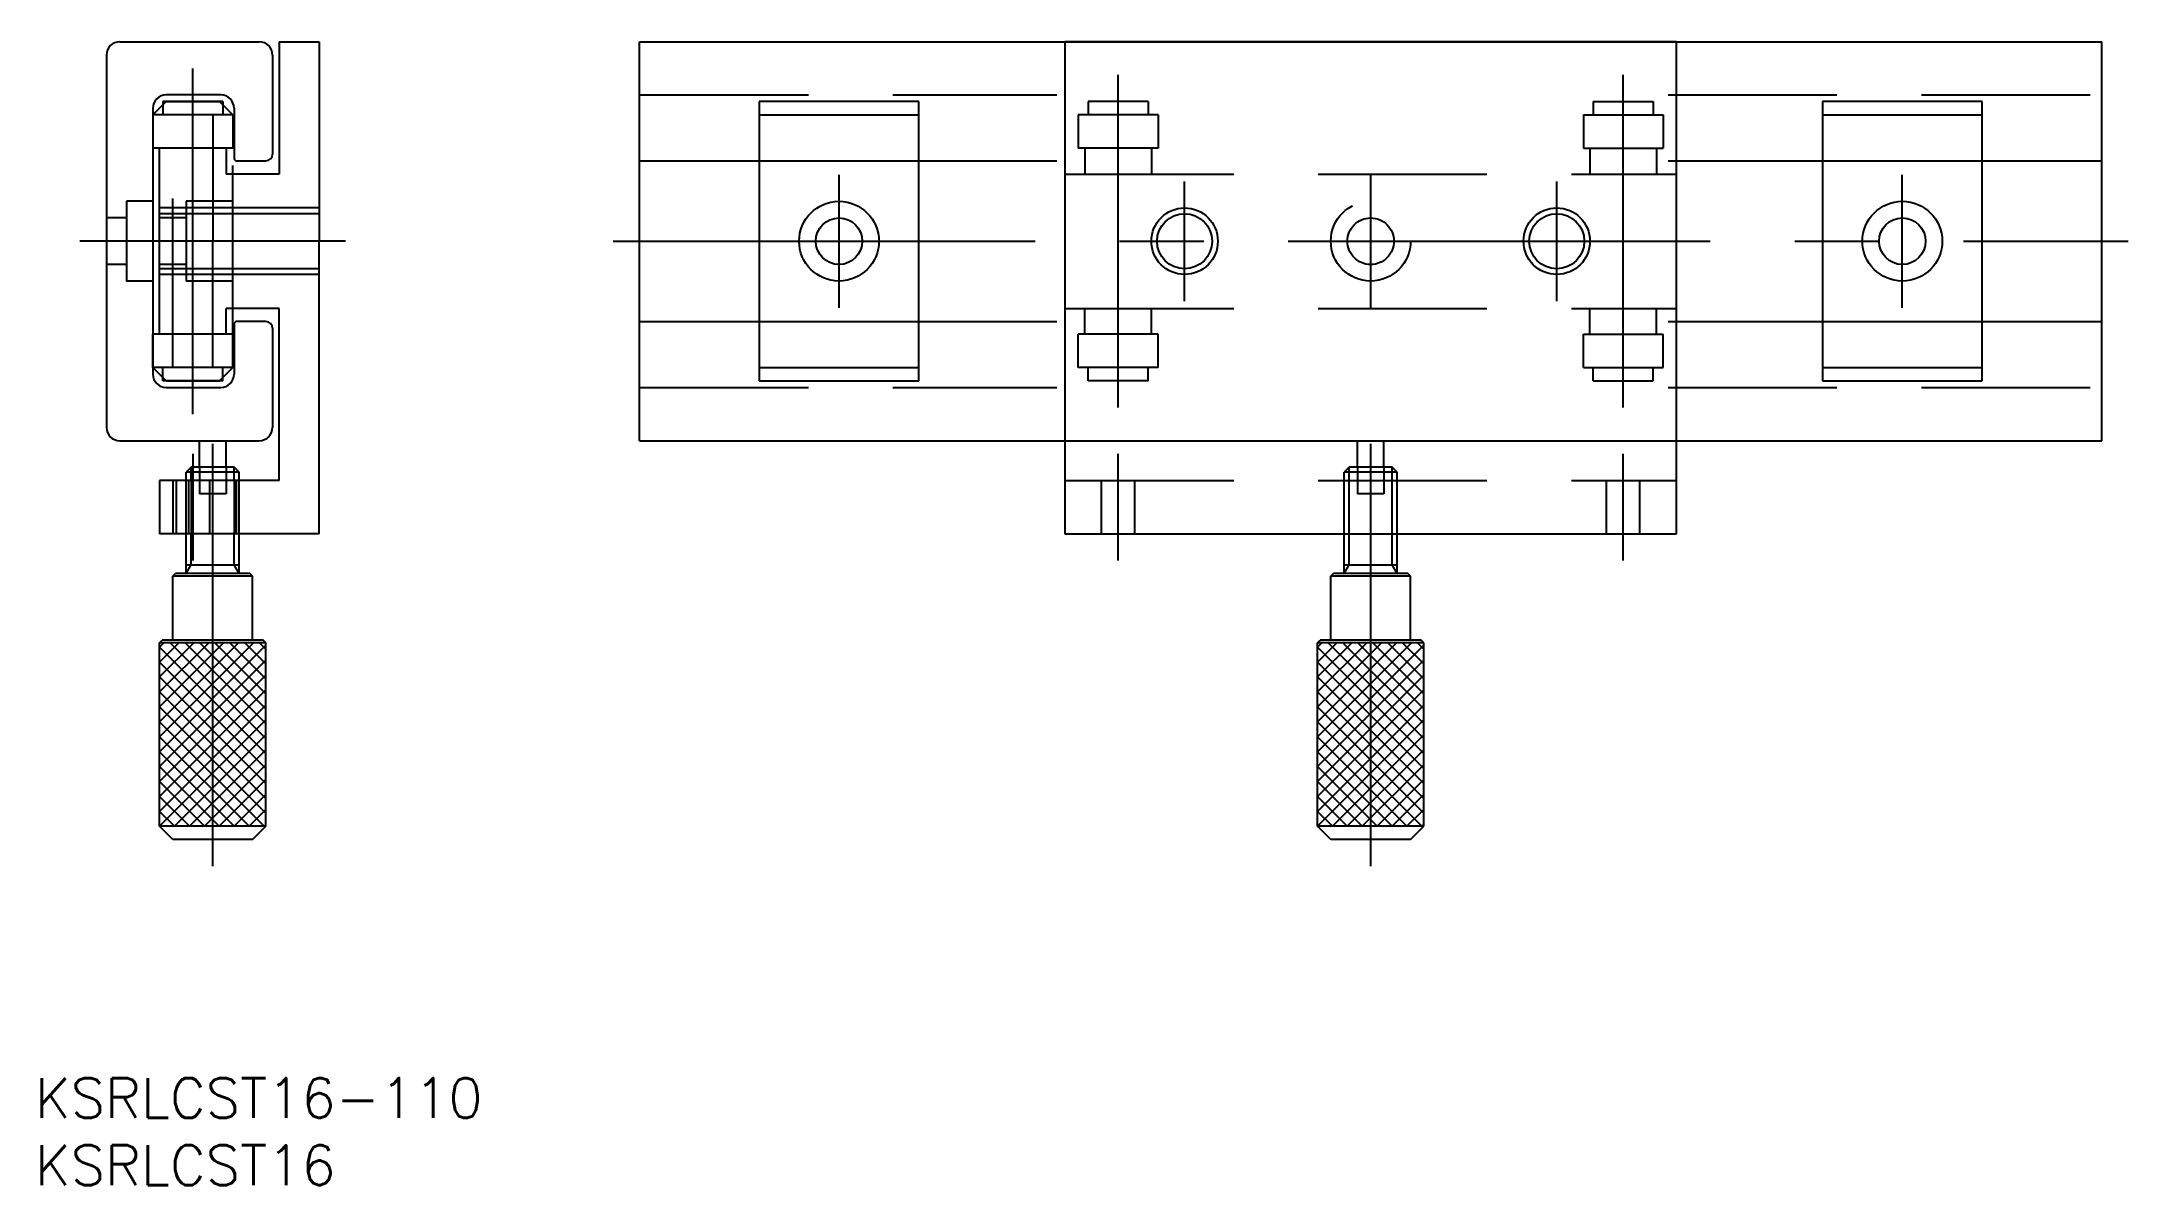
# Model space of a CAD drawing. Extents: x -5 to 152, y -71 to 15.
import ezdxf

# ---------------------------------------------------------------- set-up
doc = ezdxf.new("R2010")
doc.units = 0
doc.linetypes.add('CENTER', pattern=[50.8, 31.75, -6.35, 6.35, -6.35])
doc.linetypes.add('DASHED', pattern=[19.05, 12.7, -6.35])
doc.layers.get('0').update_dxf_attribs({"linetype": 'CONTINUOUS'})
doc.layers.add('CENTER', color=1, linetype='CENTER')
doc.styles.get("Standard").update_dxf_attribs({"font": 'txt.shx', "height": 3, "bigfont": 'bigfont.shx'})

# ---------------------------------------------------------------- blocks, each defined once
blk = doc.blocks.new('*U3')
at = {"color": 7, "linetype": 'CONTINUOUS'}
blk.add_text('KSRLCST16-110', height=3, dxfattribs=at).set_placement((-5.38, -65.93))
blk = doc.blocks.new('*U4')
at = {"color": 7, "linetype": 'CONTINUOUS'}
blk.add_text('KSRLCST16', height=3, dxfattribs=at).set_placement((-5.38, -70.99))

msp = doc.modelspace()

# ---------------------------------------------------------------- linework, layer by layer
at = {"color": 7, "linetype": 'CONTINUOUS'}
for p, q in [((1, 15), (11.5, 15)), ((13, 15), (13, 5.05)), ((13, 15), (16, 15)), ((16, 15), (16, 0)), ((40.12, -15), (40.12, 15)), ((40.12, 15), (150.12, 15)), ((118.12, 15), (72.12, 15)), ((72.12, 15), (72.12, -22)), ((118.12, -22), (118.12, 15)), ((150.12, -15), (150.12, 15)), ((0, 14), (0, -14)), ((12.5, 14), (12.5, 6.55)), ((8.6, 11), (4.5, 11)), ((3.5, 10), (3.5, -10)), ((3.5, 9.5), (3.5, 7)), ((9.5, 9.5), (3.5, 9.5)), ((8.75, 10.5), (4.25, 10.5)), ((4.25, 10.5), (4.25, 9.5)), ((4.5, 10.5), (8.5, 10.5)), ((8.75, 10.5), (8.75, 9.5)), ((9.5, 9.5), (9.5, 7)), ((9.6, 10), (9.6, 6.25)), ((9.5, 7), (3.5, 7)), ((4, -7), (4, 7)), ((9, 7), (9, 5.05)), ((13, 5.05), (9, 5.05)), ((9.8, 6.05), (12, 6.05)), ((40.12, 6.05), (71.5, 6.05)), ((49.12, 6.05), (49.12, -6.05)), ((61.12, -6.05), (61.12, 6.05)), ((117.5, 6.05), (150.12, 6.05)), ((129.12, 6.05), (129.12, -6.05)), ((141.12, -6.05), (141.12, 6.05)), ((16, -22), (16, 0)), ((13, -5.05), (9, -5.05)), ((9, -7), (9, -5.05)), ((9.6, -6.25), (9.6, -10)), ((12, -6.05), (9.8, -6.05)), ((13, -18), (13, -5.05)), ((40.12, -6.05), (71.5, -6.05)), ((117.5, -6.05), (150.12, -6.05)), ((3.5, -9.5), (3.5, -7)), ((9.5, -7), (3.5, -7)), ((9.5, -9.5), (9.5, -7)), ((12.5, -6.55), (12.5, -14)), ((9.5, -9.5), (3.5, -9.5)), ((4.25, -10.5), (4.25, -9.5)), ((8.75, -10.5), (4.25, -10.5)), ((4.5, -10.5), (8.5, -10.5)), ((8.75, -10.5), (8.75, -9.5)), ((4.5, -11), (8.6, -11)), ((1, -15), (11.5, -15)), ((7, -17), (7, -15)), ((9, -17), (9, -15)), ((40.12, -15), (150.12, -15)), ((72.12, -15), (118.12, -15)), ((6.38, -17), (6, -17.38)), ((9.62, -17), (6.38, -17)), ((10, -17.38), (9.62, -17)), ((13, -18), (4, -18)), ((4, -18), (4, -22)), ((10, -17.38), (6, -17.38)), ((6, -18), (6, -17.38)), ((10, -18), (10, -17.38)), ((16, -22), (4, -22)), ((6, -25), (6, -22)), ((10, -25), (10, -22)), ((72.12, -22), (118.12, -22)), ((93.12, -25), (93.12, -22)), ((97.12, -25), (97.12, -22)), ((5, -25.2), (5.2, -25)), ((10.8, -25), (5.2, -25)), ((6, -24.34), (10, -24.34)), ((11, -25.2), (10.8, -25)), ((92.12, -25.2), (92.32, -25)), ((97.92, -25), (92.32, -25)), ((93.12, -24.34), (97.12, -24.34)), ((98.12, -25.2), (97.92, -25)), ((5, -30), (5, -25.2)), ((11, -25.2), (5, -25.2)), ((11, -30), (11, -25.2)), ((92.12, -30), (92.12, -25.2)), ((98.12, -25.2), (92.12, -25.2)), ((98.12, -30), (98.12, -25.2)), ((4, -30.2), (4.2, -30)), ((12, -30.2), (4, -30.2)), ((4, -44), (4, -30.2)), ((11.8, -30), (4.2, -30)), ((12, -30.2), (11.8, -30)), ((12, -44), (12, -30.2)), ((91.12, -30.2), (91.32, -30)), ((99.12, -30.2), (91.12, -30.2)), ((91.12, -44), (91.12, -30.2)), ((98.92, -30), (91.32, -30)), ((99.12, -30.2), (98.92, -30)), ((99.12, -44), (99.12, -30.2)), ((12, -44), (4, -44)), ((5, -45), (4, -44)), ((11, -45), (5, -45)), ((11, -45), (12, -44)), ((99.12, -44), (91.12, -44)), ((92.12, -45), (91.12, -44)), ((98.12, -45), (92.12, -45)), ((98.12, -45), (99.12, -44))]:
    msp.add_line(p, q, dxfattribs=at)
at = {"color": 3, "linetype": 'DASHED'}
for p, q in [((40.12, 11), (71.5, 11)), ((117.5, 11), (150.12, 11)), ((3.5, 9.5), (4.5, 10.5)), ((5, -9.5), (5, 9.5)), ((8, 9.5), (8, 0)), ((9.5, 9.5), (8.5, 10.5)), ((61.12, 10.5), (49.12, 10.5)), ((49.12, 10.5), (49.12, 6.05)), ((49.12, 9.5), (61.12, 9.5)), ((61.12, 6.05), (61.12, 10.5)), ((73.12, 9.5), (73.12, 7)), ((79.12, 9.5), (73.12, 9.5)), ((78.37, 10.5), (73.87, 10.5)), ((73.87, 10.5), (73.87, 9.5)), ((78.37, 10.5), (78.37, 9.5)), ((79.12, 9.5), (79.12, 7)), ((111.12, 9.5), (117.12, 9.5)), ((111.12, 9.5), (111.12, 7)), ((111.87, 10.5), (116.37, 10.5)), ((111.87, 10.5), (111.87, 9.5)), ((116.37, 10.5), (116.37, 9.5)), ((117.12, 9.5), (117.12, 7)), ((141.12, 10.5), (129.12, 10.5)), ((129.12, 10.5), (129.12, 6.05)), ((129.12, 9.5), (141.12, 9.5)), ((141.12, 6.05), (141.12, 10.5)), ((9.5, -7), (9.5, 7)), ((79.12, 7), (73.12, 7)), ((73.62, 7), (73.62, 5.05)), ((78.62, 7), (78.62, 5.05)), ((111.12, 7), (117.12, 7)), ((111.62, 7), (111.62, 5.05)), ((116.62, 7), (116.62, 5.05)), ((72.12, 5.05), (118.12, 5.05)), ((1.5, 1.75), (0, 1.75)), ((1.5, 3), (1.5, -3)), ((3.5, 3), (1.5, 3)), ((16, 2.5), (4, 2.5)), ((16, 2.07), (4, 2.07)), ((6, 1.75), (4, 1.75)), ((6, 3), (6, -3)), ((9.5, 3), (6, 3)), ((8, -9.5), (8, 0)), ((1.5, -1.75), (0, -1.75)), ((3.5, -3), (1.5, -3)), ((6, -1.75), (4, -1.75)), ((16, -2.07), (4, -2.07)), ((16, -2.5), (4, -2.5)), ((9.5, -3), (6, -3)), ((49.12, -6.05), (49.12, -10.5)), ((61.12, -10.5), (61.12, -6.05)), ((72.12, -5.05), (118.12, -5.05)), ((73.62, -7), (73.62, -5.05)), ((78.62, -7), (78.62, -5.05)), ((111.62, -7), (111.62, -5.05)), ((116.62, -7), (116.62, -5.05)), ((129.12, -6.05), (129.12, -10.5)), ((141.12, -10.5), (141.12, -6.05)), ((73.12, -9.5), (73.12, -7)), ((79.12, -7), (73.12, -7)), ((79.12, -9.5), (79.12, -7)), ((111.12, -7), (117.12, -7)), ((111.12, -9.5), (111.12, -7)), ((117.12, -9.5), (117.12, -7)), ((3.5, -9.5), (4.5, -10.5)), ((8.5, -10.5), (9.5, -9.5)), ((49.12, -9.5), (61.12, -9.5)), ((49.12, -10.5), (61.12, -10.5)), ((79.12, -9.5), (73.12, -9.5)), ((73.87, -10.5), (73.87, -9.5)), ((78.37, -10.5), (73.87, -10.5)), ((78.37, -10.5), (78.37, -9.5)), ((111.12, -9.5), (117.12, -9.5)), ((111.87, -10.5), (111.87, -9.5)), ((111.87, -10.5), (116.37, -10.5)), ((116.37, -10.5), (116.37, -9.5)), ((129.12, -9.5), (141.12, -9.5)), ((129.12, -10.5), (141.12, -10.5)), ((40.12, -11), (71.5, -11)), ((117.5, -11), (150.12, -11)), ((94.12, -17), (94.12, -15)), ((96.12, -17), (96.12, -15)), ((7, -17), (7, -19)), ((9, -17), (9, -19)), ((93.5, -17), (93.12, -17.38)), ((93.5, -22), (93.5, -17)), ((96.74, -17), (93.5, -17)), ((94.12, -17), (94.12, -19)), ((96.12, -17), (96.12, -19)), ((96.74, -22), (96.74, -17)), ((97.12, -17.38), (96.74, -17)), ((5, -18), (5, -22)), ((5.25, -18), (5.25, -22)), ((6, -22), (6, -18)), ((6.2, -22), (6.2, -18)), ((6.38, -18), (6.38, -22)), ((7.75, -18), (7.75, -22)), ((9.62, -18), (9.62, -22)), ((9.8, -22), (9.8, -18)), ((10, -22), (10, -18)), ((72.12, -18), (118.12, -18)), ((74.87, -22), (74.87, -18)), ((77.37, -22), (77.37, -18)), ((97.12, -17.38), (93.12, -17.38)), ((93.12, -22), (93.12, -17.38)), ((97.12, -22), (97.12, -17.38)), ((112.87, -22), (112.87, -18)), ((115.37, -22), (115.37, -18)), ((9, -19), (7, -19)), ((96.12, -19), (94.12, -19))]:
    msp.add_line(p, q, dxfattribs=at)
at = {"color": 3, "linetype": 'CONTINUOUS'}
for p, q in [((6.38, -18), (6.38, -17)), ((9.62, -18), (9.62, -17)), ((6.38, -24.34), (6.38, -22)), ((9.62, -24.34), (9.62, -22)), ((93.5, -24.34), (93.5, -22)), ((96.74, -24.34), (96.74, -22)), ((6, -25), (6.38, -24.34)), ((10, -25), (9.62, -24.34)), ((93.12, -25), (93.5, -24.34)), ((97.12, -25), (96.74, -24.34)), ((4, -37.26), (11.06, -30.2)), ((4, -36.14), (9.94, -30.2)), ((4, -35.02), (8.82, -30.2)), ((4, -33.9), (7.7, -30.2)), ((4, -32.77), (6.57, -30.2)), ((4, -31.65), (5.45, -30.2)), ((4, -30.53), (4.33, -30.2)), ((4, -38.39), (12, -30.39)), ((4, -30.53), (12, -38.53)), ((4.79, -30.2), (12, -37.41)), ((5.92, -30.2), (12, -36.28)), ((7.04, -30.2), (12, -35.16)), ((8.16, -30.2), (12, -34.04)), ((9.28, -30.2), (12, -32.92)), ((10.41, -30.2), (12, -31.79)), ((11.53, -30.2), (12, -30.67)), ((91.12, -37.26), (98.18, -30.2)), ((91.12, -36.14), (97.06, -30.2)), ((91.12, -35.02), (95.94, -30.2)), ((91.12, -33.9), (94.82, -30.2)), ((91.12, -32.77), (93.69, -30.2)), ((91.12, -31.65), (92.57, -30.2)), ((91.12, -30.53), (91.45, -30.2)), ((91.12, -38.39), (99.12, -30.39)), ((91.12, -30.53), (99.12, -38.53)), ((91.91, -30.2), (99.12, -37.41)), ((93.03, -30.2), (99.12, -36.28)), ((94.16, -30.2), (99.12, -35.16)), ((95.28, -30.2), (99.12, -34.04)), ((96.4, -30.2), (99.12, -32.92)), ((97.52, -30.2), (99.12, -31.79)), ((98.65, -30.2), (99.12, -30.67)), ((4, -39.51), (12, -31.51)), ((4, -31.65), (12, -39.65)), ((4, -40.63), (12, -32.63)), ((4, -32.77), (12, -40.77)), ((91.12, -39.51), (99.12, -31.51)), ((91.12, -31.65), (99.12, -39.65)), ((91.12, -40.63), (99.12, -32.63)), ((91.12, -32.77), (99.12, -40.77)), ((4, -41.75), (12, -33.75)), ((4, -33.9), (12, -41.9)), ((91.12, -41.75), (99.12, -33.75)), ((91.12, -33.9), (99.12, -41.9)), ((4, -42.88), (12, -34.88)), ((4, -35.02), (12, -43.02)), ((4, -44), (12, -36)), ((91.12, -42.88), (99.12, -34.88)), ((91.12, -35.02), (99.12, -43.02)), ((91.12, -44), (99.12, -36)), ((4, -36.14), (11.86, -44)), ((4, -37.26), (10.74, -44)), ((5.12, -44), (12, -37.12)), ((91.12, -36.14), (98.98, -44)), ((91.12, -37.26), (97.85, -44)), ((92.24, -44), (99.12, -37.12)), ((4, -38.39), (9.61, -44)), ((6.25, -44), (12, -38.25)), ((91.12, -38.39), (96.73, -44)), ((93.36, -44), (99.12, -38.25)), ((4, -39.51), (8.49, -44)), ((4, -40.63), (7.37, -44)), ((7.37, -44), (12, -39.37)), ((8.49, -44), (12, -40.49)), ((91.12, -39.51), (95.61, -44)), ((91.12, -40.63), (94.49, -44)), ((94.49, -44), (99.12, -39.37)), ((95.61, -44), (99.12, -40.49)), ((4, -41.75), (6.25, -44)), ((9.61, -44), (12, -41.61)), ((91.12, -41.75), (93.36, -44)), ((96.73, -44), (99.12, -41.61)), ((4, -42.88), (5.12, -44)), ((10.74, -44), (12, -42.74)), ((11.86, -44), (12, -43.86)), ((91.12, -42.88), (92.24, -44)), ((97.85, -44), (99.12, -42.74)), ((98.98, -44), (99.12, -43.86))]:
    msp.add_line(p, q, dxfattribs=at)
at = {"color": 7, "linetype": 'CONTINUOUS'}
for centre, radius in [((55.12, 0), 3), ((55.12, 0), 1.75), ((81.12, 0), 2.07), ((109.12, 0), 2.07), ((135.12, 0), 3), ((135.12, 0), 1.75)]:
    msp.add_circle(centre, radius, dxfattribs=at)
at = {"color": 3, "linetype": 'CONTINUOUS'}
for centre in [(81.12, 0), (109.12, 0)]:
    msp.add_circle(centre, 2.5, dxfattribs=at)
at = {"color": 3, "linetype": 'DASHED'}
for radius in [3, 1.75]:
    msp.add_circle((95.12, 0), radius, dxfattribs=at)
at = {"color": 7, "linetype": 'CONTINUOUS'}
for centre, radius, start, end in [((1, 14), 1, 90, 180), ((11.5, 14), 1, 0, 90), ((4.5, 10), 1, 90, 180), ((8.6, 10), 1, 0, 90), ((12, 6.55), 0.5, 270, 0), ((9.8, 6.25), 0.2, 180, 270), ((9.8, -6.25), 0.2, 90, 180), ((12, -6.55), 0.5, 0, 90), ((4.5, -10), 1, 180, 270), ((8.6, -10), 1, 270, 0), ((1, -14), 1, 180, 270), ((11.5, -14), 1, 270, 0)]:
    msp.add_arc(centre, radius, start, end, dxfattribs=at)
at = {"layer": 'CENTER', "color": 1, "linetype": 'CENTER'}
for p, q in [((6.5, -13), (6.5, 13)), ((76.12, -12.5), (76.12, 12.5)), ((114.12, -12.5), (114.12, 12.5)), ((55.12, -5), (55.12, 5)), ((95.12, -5), (95.12, 5)), ((135.12, -5), (135.12, 5)), ((81.12, -4.5), (81.12, 4.5)), ((109.12, -4.5), (109.12, 4.5)), ((18, 0), (-2, 0)), ((38.12, 0), (152.12, 0)), ((8, -47), (8, -13)), ((95.12, -47), (95.12, -13)), ((6.5, -16), (6.5, -24)), ((76.12, -24), (76.12, -16)), ((114.12, -24), (114.12, -16))]:
    msp.add_line(p, q, dxfattribs=at)

# ---------------------------------------------------------------- block references
at = {"color": 7, "linetype": 'CONTINUOUS'}
for name in ['*U3', '*U4']:
    msp.add_blockref(name, (0, 0), dxfattribs=at)

doc.saveas('drawing.dxf')
